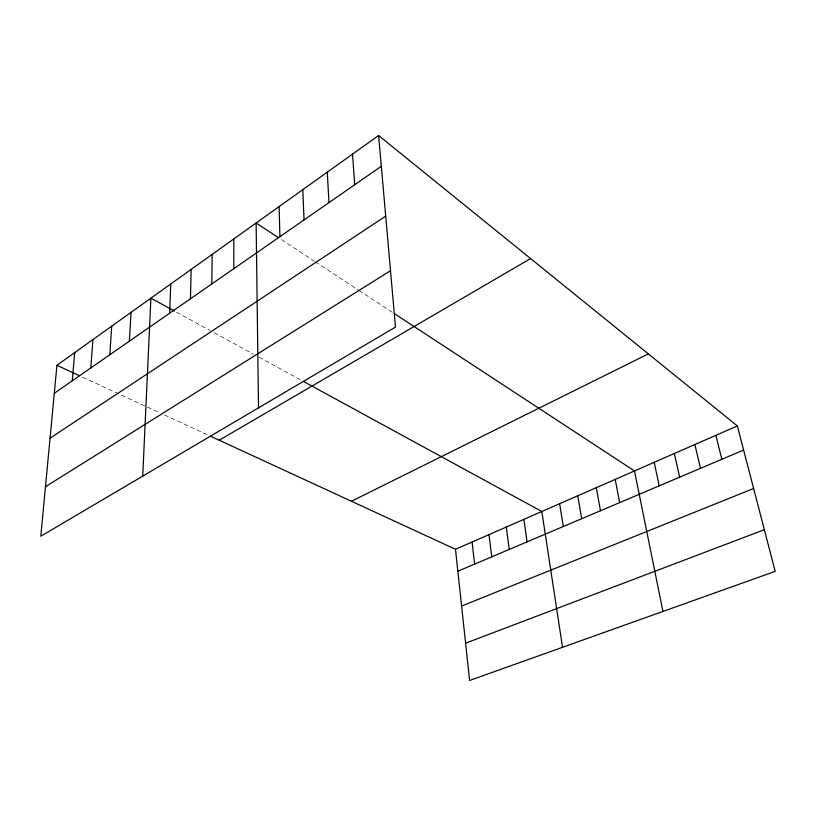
<?xml version="1.0" encoding="UTF-8"?>
<svg xmlns="http://www.w3.org/2000/svg" width="816" height="816" viewBox="0 0 816 816"><rect width="100%" height="100%" fill="white"/><g stroke="black" fill="none" stroke-linecap="round" stroke-linejoin="round"><path stroke-width="0.61" stroke-dasharray="4.08 3.06" d="M82.64 377.176L160.048 412.906M164.516 414.967L209.324 435.652M176.603 312.212L209.987 330.429M214.312 332.785L253.572 354.215M259.09 357.224L301.175 380.185M281.53 239.659L314.405 261.202M315.466 261.895L357.908 289.711M358.938 290.384L393.057 312.742"/><path stroke-width="1.22" d="M211.803 283.948L212.17 254.408M190.444 298.778L191.148 269.423M169.708 313.171L170.728 284.009M142.729 476.116L150.889 298.177L174.369 310.998M129.397 341.149L131.019 312.375M109.813 354.746L111.71 326.165M90.78 367.955L92.942 339.578M72.277 380.797L74.684 352.614M56.926 365.303L40.8 536.224L395.485 327.083L378.604 135.517L56.926 365.303L79.295 375.625M54.284 393.292L381.317 166.28M50.041 438.202L385.713 216.138M45.472 486.734L390.517 270.708M219.208 440.212L530.594 258.56M351.451 501.259L648.332 353.889M455.481 549.28L737.348 425.942L775.2 571.363L469.618 680.483L455.481 549.28L210.426 436.162M457.847 571.22L743.621 450.055M461.601 606.053L753.627 488.488M465.599 643.181L764.357 529.706M303.338 381.368L541.824 511.499L562.54 647.302M278.358 237.578L256.122 223.013L258.509 407.847M394.097 313.426L634.501 470.944L662.939 611.449M378.604 135.517L737.348 425.942M715.887 435.336L721.823 459.296M694.875 444.526L700.505 468.333M674.322 453.523L679.636 477.187M654.197 462.325L659.216 485.836M615.203 479.39L619.65 502.615M596.292 487.662L600.484 510.745M577.769 495.771L581.706 518.701M559.623 503.707L563.315 526.504M523.862 519.353L527.085 541.865M506.257 527.065L509.245 549.423M488.988 534.613L491.773 556.838M472.076 542.018L474.637 564.101M352.522 154.142L354.715 184.753M327.277 172.176L328.97 202.623M302.818 189.649L304.042 219.922M279.103 206.591L279.908 236.681M233.815 238.945L233.815 268.668"/></g></svg>
